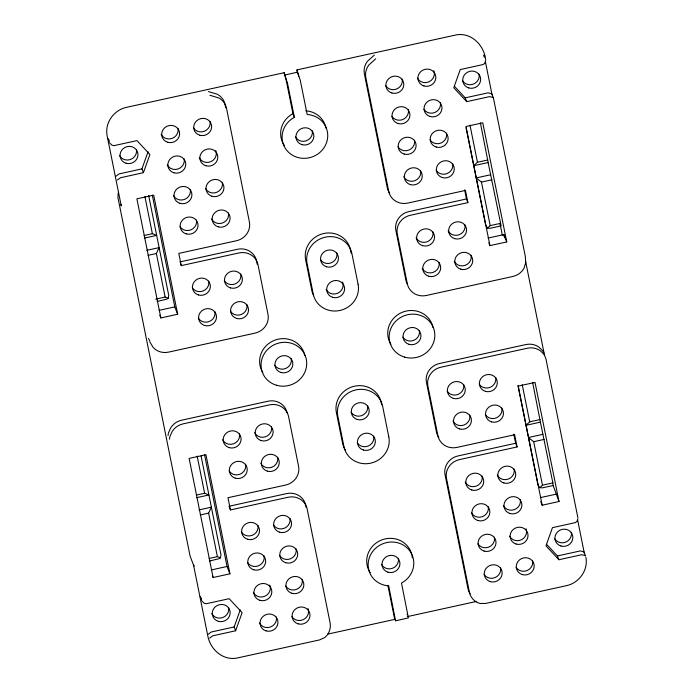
<?xml version="1.0" encoding="UTF-8"?>
<svg xmlns="http://www.w3.org/2000/svg" width="693" height="693" viewBox="0 0 693 693"><rect width="100%" height="100%" fill="white"/><g stroke="black" fill="none" stroke-linecap="round" stroke-linejoin="round"><path stroke-width="1.04" d="M168.035 435.516L168.399 433.082L170.608 428.023A16.415 15.549 -21.4 0 1 181.583 420.209L268.052 401.212A16.415 15.549 -21.4 0 1 287.136 412.959M169.473 439.189L169.837 436.755L172.055 431.696A16.415 15.549 -21.4 0 1 183.021 423.882L269.49 404.885A16.415 15.549 -21.4 0 1 288.583 416.632L298.57 466.259A16.415 15.549 -21.4 0 1 285.629 485.048L227.98 497.721L230.44 509.935L288.089 497.262A16.415 15.549 -21.4 0 1 307.172 509.017L330.076 622.773A16.415 15.549 -21.4 0 1 326.957 635.42L324.844 637.499L319.525 639.925L238.288 657.77C223.319 661.486 209.858 649.402 207.64 635.057L193.494 564.812L193.936 566.172L190.133 556.236L117.905 197.401L118.26 192.715M485.689 60.707L484.779 63.297L483.151 64.518L460.247 69.577L453.768 87.751L466.701 101.646L489.613 96.622L493.095 97.488M577.901 518.797L576.983 521.387L575.355 522.609L552.451 527.668L545.971 545.833L558.904 559.736L581.817 554.712L585.299 555.578M117.386 180.041L120.521 177.729L143.425 172.678L141.944 168.884L148.059 151.724M143.425 172.678L149.905 154.513L136.971 140.618L114.059 145.625L112.023 145.201L109.988 143.26M209.598 638.132L212.725 635.819L235.637 630.769L234.147 626.974L240.272 609.814M235.637 630.769L242.117 612.603L229.184 598.709L206.263 603.716L204.227 603.291L202.191 601.351M157.103 301.464L166.935 299.107L168.174 298.259L168.72 295.322L148.631 195.417M209.355 561.053L219.187 558.688L220.426 557.839L220.972 554.911L201.091 456.055M121.067 204.452L121.266 205.977L107.129 135.733C104.522 122.99 113.895 109.988 126.438 107.363L284.173 72.704L284.243 73.744M485.68 59.711C484.035 44.759 470.46 31.28 454.712 35.23L296.985 69.889L297.366 72.67M395.556 620.815L388.686 585.845A22.982 21.769 -21.4 0 1 370.227 555.535A22.982 21.769 -21.4 0 1 406.713 547.522A22.982 21.769 -21.4 0 1 401.498 583.03L408.402 617.913L395.556 620.815L394.456 618.078L387.881 585.308M168.174 298.259L165.142 297.046L156.375 253.525L159.13 247.6L146.777 250.32M220.426 557.839L217.394 556.626L208.628 513.115L211.382 507.189L199.03 509.901M284.598 75.078L297.444 72.185L300.26 80.241L307.19 114.51A22.982 21.769 -21.4 0 1 325.658 144.82A22.982 21.769 -21.4 0 1 289.163 152.832A22.982 21.769 -21.4 0 1 294.378 117.325L287.448 83.056L284.632 75M297.401 72.263L297.505 73.172M115.904 176.247L119.031 173.934L141.944 168.884M208.108 634.338L211.235 632.016L234.147 626.974M487.863 159.962L477.451 162.249L473.743 165.714L488.149 162.552L480.388 122.808M466.12 127.85L485.724 225.268L487.586 228.066L490.211 225.615L500.615 223.328L488.149 162.552M540.116 419.542L529.703 421.829L525.987 425.303L540.401 422.132L532.64 382.389M542.862 434.346L528.447 437.517L537.976 484.857L539.838 487.655L542.463 485.195L552.867 482.908L540.401 422.132M327.512 634.173L394.568 619.421L394.456 618.078M374.281 55.137L367.481 61.253A16.415 15.549 -21.4 0 0 364.371 73.9L387.266 187.656A16.415 15.549 -21.4 0 0 389.665 193.234M375.727 58.81L368.927 64.934A16.415 15.549 -21.4 0 0 365.809 77.573L388.704 191.337A16.415 15.549 -21.4 0 0 407.796 203.084L465.445 190.419L467.896 202.633L410.256 215.298A16.415 15.549 -21.4 0 0 397.314 234.087L407.302 283.714A16.415 15.549 -21.4 0 0 426.386 295.469L512.863 276.464A16.415 15.549 -21.4 0 0 523.83 268.659L525.71 262.751L525.32 256.453L493.511 98.415M454.435 86.261L465.211 97.852L488.123 92.827L491.606 93.685M144.057 235.507L152.382 233.68L156.679 235.386L144.326 238.106M490.609 174.766L476.195 177.936L481.453 182.094L490.211 225.615M148.051 255.353L156.375 253.525M481.453 182.094L491.857 179.808M179.825 261.945L237.465 249.272A16.415 15.549 -21.4 0 1 256.557 261.027L257.19 264.198M467.896 202.633L466.458 198.96L408.809 211.625A16.415 15.549 -21.4 0 0 395.876 230.414L405.864 280.041A16.415 15.549 -21.4 0 0 407.207 283.87M180.544 263.782L181.263 265.618L238.912 252.954A16.415 15.549 -21.4 0 1 257.995 264.7L267.983 314.327A16.415 15.549 -21.4 0 1 255.05 333.116L168.572 352.122A16.415 15.549 -21.4 0 1 155.527 349.584L153.222 347.496L149.957 342.125M155.769 299.107L165.142 297.046M500.615 223.328L500.909 225.918L490.107 228.283L487.586 228.066M159.026 310.351L174.792 306.895L177.668 314.241L160.854 317.94L159.78 315.185M488.106 238.046L503.863 234.581L506.748 241.935L489.934 245.625L488.851 242.871M196.31 495.088L204.634 493.26L208.931 494.975L196.569 497.687M585.871 557.267C588.478 570.01 579.105 583.012 566.562 585.637L485.36 603.482L479.807 603.447L477.113 602.425A16.415 15.549 -21.4 0 1 469.386 592.16L446.491 478.404A16.415 15.549 -21.4 0 1 459.433 459.615L517.082 446.95L515.635 443.269L457.986 455.942A16.415 15.549 -21.4 0 0 445.053 474.731L467.948 588.487A16.415 15.549 -21.4 0 0 470.157 593.788M200.303 514.942L208.628 513.115M528.447 437.517L533.705 441.684L544.109 439.397M209.061 558.463L217.394 556.626M540.739 501.533L542.186 505.214L559 501.515L553.161 485.507L542.359 487.863L539.838 487.655M211.278 569.941L227.044 566.476L229.92 573.83L213.106 577.52L212.387 575.684M540.349 497.626L556.115 494.17M546.638 544.351L557.423 555.942L580.327 550.918L583.818 551.775M407.38 616.614L476.585 601.42M208.446 91.58L217.325 94.248A16.415 15.549 -21.4 0 1 225.052 104.513L225.684 107.675M209.884 95.253L218.763 97.93A16.415 15.549 -21.4 0 1 226.49 108.186L249.393 221.951A16.415 15.549 -21.4 0 1 236.452 240.74L178.803 253.404L181.263 265.618M108.498 139.466L109.087 140.255M200.71 597.557L201.291 598.345M543.866 352.928L542.74 350.823L538.92 347.089A16.415 15.549 -21.4 0 0 525.866 344.56L439.397 363.556A16.415 15.549 -21.4 0 0 426.455 382.345L436.443 431.973A16.415 15.549 -21.4 0 0 438.842 437.552M296.985 69.889L298.813 76.343M284.173 72.704L285.776 78.084L292.94 113.643L294.378 117.325M148.51 338.453L149.922 341.311M491.883 94.127L493.373 97.921M465.211 97.852L466.701 101.646M500.909 225.918L500.008 223.389M584.095 552.217L585.585 556.011M557.423 555.942L558.904 559.736M108.039 138.565L109.52 142.368M230.44 509.935L229.002 506.254L286.651 493.589A16.415 15.549 -21.4 0 1 305.734 505.344L306.159 507.449M200.242 596.656L201.732 600.459M484.45 56.999L484.026 54.912L484.199 56.913M485.291 61.183L492.021 94.612M525.58 261.218L544.473 355.085M577.711 520.313L584.225 552.702M506.748 241.935L482.77 122.826L465.956 126.524L489.934 245.625M559 501.515L535.022 382.415L518.208 386.105L542.186 505.214M503.863 234.581L504.504 237.751M500.008 223.57L502.356 235.222M469.975 125.095L477.451 162.249M522.227 384.676L529.703 421.829M533.705 441.684L542.463 485.195M517.948 385.325L528.248 436.503M517.082 446.95L514.622 434.736L456.973 447.401A16.415 15.549 -21.4 0 1 437.881 435.646L427.893 386.018A16.415 15.549 -21.4 0 1 440.835 367.238L527.304 348.232A16.415 15.549 -21.4 0 1 540.358 350.762L544.178 354.504L545.911 358.757L577.893 517.801M464.613 189.795L466.458 198.96M513.79 434.113L515.635 443.269M351.117 253.118L350.476 249.956A22.982 21.769 -21.4 0 0 323.752 233.506A22.982 21.769 -21.4 0 0 305.639 259.806L311.789 290.35A22.982 21.769 -21.4 0 0 313.66 295.712M381.635 404.755L381.211 402.65A22.982 21.769 -21.4 0 0 354.495 386.2A22.982 21.769 -21.4 0 0 336.374 412.508L342.524 443.044A22.982 21.769 -21.4 0 0 345.348 450.052M177.668 314.241L153.699 195.14L136.885 198.83L160.854 317.94M229.92 573.83L205.951 454.721L189.137 458.42L213.106 577.52M152.304 195.166L174.792 306.895M204.556 454.747L227.044 566.476M144.906 196.526L152.382 233.68M197.158 456.107L204.634 493.26M407.103 614.345L407.189 614.83M552.867 482.908L553.161 485.507M571.318 532.285A9.026 8.55 -21.4 0 1 565.696 542.151A9.026 8.55 -21.4 0 1 554.807 538.911M479.106 74.194A9.026 8.55 -21.4 0 1 473.492 84.061A9.026 8.55 -21.4 0 1 462.595 80.821M228.629 607.588A9.026 8.55 -21.4 0 1 222.644 617.593A9.026 8.55 -21.4 0 1 211.755 613.565M136.417 149.497A9.026 8.55 -21.4 0 1 130.44 159.503A9.026 8.55 -21.4 0 1 119.542 155.475M284.546 145.66A22.982 21.769 -21.4 0 1 292.94 113.643M305.752 110.828A22.982 21.769 -21.4 0 1 325.953 128.127M412.058 555.942A22.982 21.769 -21.4 0 1 412.292 557.822M370.227 572.661A22.982 21.769 -21.4 0 1 380.977 540.254A22.982 21.769 -21.4 0 1 411.885 555.024M262.846 372.513A22.982 21.769 -21.4 0 1 274.315 340.376A22.982 21.769 -21.4 0 1 304.868 355.648M390.956 344.36A22.982 21.769 -21.4 0 1 402.425 312.231A22.982 21.769 -21.4 0 1 432.969 327.503M532.596 560.732A9.026 8.55 -21.4 0 1 526.975 570.599A9.026 8.55 -21.4 0 1 516.086 567.35M500.563 567.766A9.026 8.55 -21.4 0 1 494.949 577.633A9.026 8.55 -21.4 0 1 484.06 574.393M526.013 528.759A9.026 8.55 -21.4 0 1 521.197 539.908A9.026 8.55 -21.4 0 1 509.572 536.165M494.421 537.231A9.026 8.55 -21.4 0 1 488.808 547.098A9.026 8.55 -21.4 0 1 477.91 543.849M488.27 506.687A9.026 8.55 -21.4 0 1 482.293 516.701A9.026 8.55 -21.4 0 1 471.396 512.664M482.12 476.152A9.026 8.55 -21.4 0 1 476.143 486.157A9.026 8.55 -21.4 0 1 465.246 482.129M520.296 499.653A9.026 8.55 -21.4 0 1 514.319 509.658A9.026 8.55 -21.4 0 1 503.421 505.63M514.154 469.109A9.026 8.55 -21.4 0 1 508.168 479.123A9.026 8.55 -21.4 0 1 497.271 475.086M469.828 415.072A9.026 8.55 -21.4 0 1 463.851 425.078A9.026 8.55 -21.4 0 1 452.953 421.049M463.678 384.528A9.026 8.55 -21.4 0 1 458.064 394.404A9.026 8.55 -21.4 0 1 447.176 391.155M501.853 408.03A9.026 8.55 -21.4 0 1 496.24 417.905A9.026 8.55 -21.4 0 1 485.351 414.657M495.712 377.494A9.026 8.55 -21.4 0 1 490.098 387.361A9.026 8.55 -21.4 0 1 479.201 384.121M307.978 608.558A9.026 8.55 -21.4 0 1 303.508 619.542A9.026 8.55 -21.4 0 1 291.9 616.614M276.377 617.03A9.026 8.55 -21.4 0 1 270.4 627.035A9.026 8.55 -21.4 0 1 259.503 623.007M302.261 579.452A9.026 8.55 -21.4 0 1 296.647 589.319A9.026 8.55 -21.4 0 1 285.75 586.079M269.802 585.057A9.026 8.55 -21.4 0 1 264.986 596.205A9.026 8.55 -21.4 0 1 253.352 592.472M296.11 548.917A9.026 8.55 -21.4 0 1 290.497 558.783A9.026 8.55 -21.4 0 1 279.608 555.535M289.96 518.373A9.026 8.55 -21.4 0 1 284.347 528.248A9.026 8.55 -21.4 0 1 273.458 524.999M264.085 555.951A9.026 8.55 -21.4 0 1 258.472 565.817A9.026 8.55 -21.4 0 1 247.574 562.577M257.935 525.415A9.026 8.55 -21.4 0 1 252.321 535.282A9.026 8.55 -21.4 0 1 241.433 532.033M277.668 457.293A9.026 8.55 -21.4 0 1 271.691 467.307A9.026 8.55 -21.4 0 1 260.793 463.27M271.526 426.758A9.026 8.55 -21.4 0 1 265.54 436.763A9.026 8.55 -21.4 0 1 254.643 432.735M245.643 464.336A9.026 8.55 -21.4 0 1 240.029 474.203A9.026 8.55 -21.4 0 1 229.132 470.954M239.492 433.792A9.026 8.55 -21.4 0 1 233.515 443.806A9.026 8.55 -21.4 0 1 222.618 439.769M398.336 558.341A9.026 8.55 -21.4 0 1 392.359 568.347A9.026 8.55 -21.4 0 1 381.462 564.319M419.36 330.492A9.026 8.55 -21.4 0 1 413.747 340.358A9.026 8.55 -21.4 0 1 402.858 337.119M291.251 358.636A9.026 8.55 -21.4 0 1 285.637 368.511A9.026 8.55 -21.4 0 1 274.749 365.263M312.274 130.786A9.026 8.55 -21.4 0 1 306.297 140.8A9.026 8.55 -21.4 0 1 295.4 136.772M373.752 436.183A9.026 8.55 -21.4 0 1 368.139 446.049A9.026 8.55 -21.4 0 1 357.241 442.81M367.602 405.648A9.026 8.55 -21.4 0 1 361.989 415.514A9.026 8.55 -21.4 0 1 351.1 412.266M342.585 282.06A9.026 8.55 -21.4 0 1 337.76 293.2A9.026 8.55 -21.4 0 1 326.134 289.466M336.867 252.945A9.026 8.55 -21.4 0 1 331.254 262.82A9.026 8.55 -21.4 0 1 320.357 259.572M471.119 255.336A9.026 8.55 -21.4 0 1 465.142 265.35A9.026 8.55 -21.4 0 1 454.244 261.313M432.943 231.834A9.026 8.55 -21.4 0 1 426.966 241.84A9.026 8.55 -21.4 0 1 416.069 237.812M439.093 262.37A9.026 8.55 -21.4 0 1 433.108 272.384A9.026 8.55 -21.4 0 1 422.219 268.356M464.968 224.801A9.026 8.55 -21.4 0 1 458.991 234.806A9.026 8.55 -21.4 0 1 448.094 230.778M420.651 170.755A9.026 8.55 -21.4 0 1 414.665 180.769A9.026 8.55 -21.4 0 1 403.776 176.732M414.501 140.22A9.026 8.55 -21.4 0 1 408.887 150.086A9.026 8.55 -21.4 0 1 397.999 146.838M440.384 102.642A9.026 8.55 -21.4 0 1 434.771 112.509A9.026 8.55 -21.4 0 1 423.873 109.269M408.359 109.676A9.026 8.55 -21.4 0 1 402.746 119.551A9.026 8.55 -21.4 0 1 391.848 116.303M433.809 70.669A9.026 8.55 -21.4 0 1 428.984 81.817A9.026 8.55 -21.4 0 1 417.359 78.075M402.209 79.141A9.026 8.55 -21.4 0 1 396.595 89.007A9.026 8.55 -21.4 0 1 385.706 85.759M452.676 163.721A9.026 8.55 -21.4 0 1 447.063 173.588A9.026 8.55 -21.4 0 1 436.174 170.339M446.535 133.177A9.026 8.55 -21.4 0 1 440.913 143.053A9.026 8.55 -21.4 0 1 430.024 139.804M246.933 304.599A9.026 8.55 -21.4 0 1 241.32 314.466A9.026 8.55 -21.4 0 1 230.422 311.226M240.783 274.056A9.026 8.55 -21.4 0 1 235.17 283.931A9.026 8.55 -21.4 0 1 224.281 280.682M214.908 311.633A9.026 8.55 -21.4 0 1 209.295 321.509A9.026 8.55 -21.4 0 1 198.397 318.26M208.758 281.098A9.026 8.55 -21.4 0 1 203.144 290.965A9.026 8.55 -21.4 0 1 192.256 287.725M228.491 212.985A9.026 8.55 -21.4 0 1 222.505 222.99A9.026 8.55 -21.4 0 1 211.616 218.962M222.34 182.441A9.026 8.55 -21.4 0 1 216.363 192.455A9.026 8.55 -21.4 0 1 205.466 188.418M215.766 150.468A9.026 8.55 -21.4 0 1 210.949 161.616A9.026 8.55 -21.4 0 1 199.315 157.883M184.173 158.94A9.026 8.55 -21.4 0 1 178.188 168.945A9.026 8.55 -21.4 0 1 167.29 164.917M210.048 121.362A9.026 8.55 -21.4 0 1 204.435 131.237A9.026 8.55 -21.4 0 1 193.546 127.988M178.023 128.404A9.026 8.55 -21.4 0 1 172.037 138.409A9.026 8.55 -21.4 0 1 161.148 134.381M196.465 220.019A9.026 8.55 -21.4 0 1 190.852 229.885A9.026 8.55 -21.4 0 1 179.955 226.646M190.315 189.475A9.026 8.55 -21.4 0 1 184.338 199.489A9.026 8.55 -21.4 0 1 173.441 195.461M358.064 284.173L351.914 253.629A22.982 21.769 -21.4 0 0 325.199 237.179A22.982 21.769 -21.4 0 0 307.077 263.487L313.227 294.023A22.982 21.769 -21.4 0 0 339.951 310.473A22.982 21.769 -21.4 0 0 358.064 284.173M388.799 436.867L382.657 406.332A22.982 21.769 -21.4 0 0 355.933 389.873A22.982 21.769 -21.4 0 0 337.82 416.181L343.962 446.716A22.982 21.769 -21.4 0 0 370.686 463.175A22.982 21.769 -21.4 0 0 388.799 436.867M560.958 546.015A9.026 8.55 -21.4 0 0 572.704 535.836A9.026 8.55 -21.4 0 0 558.03 531.47A9.026 8.55 -21.4 0 0 560.958 546.015M404.513 357.077A22.982 21.769 -21.4 0 0 434.416 331.176A22.982 21.769 -21.4 0 0 397.054 320.053A22.982 21.769 -21.4 0 0 404.513 357.077M409.052 344.343A9.026 8.55 -21.4 0 0 420.798 334.165A9.026 8.55 -21.4 0 0 406.124 329.799A9.026 8.55 -21.4 0 0 409.052 344.343M363.444 450.034A9.026 8.55 -21.4 0 0 375.19 439.856A9.026 8.55 -21.4 0 0 360.516 435.49A9.026 8.55 -21.4 0 0 363.444 450.034M357.293 419.499A9.026 8.55 -21.4 0 0 369.04 409.32A9.026 8.55 -21.4 0 0 354.366 404.946A9.026 8.55 -21.4 0 0 357.293 419.499M332.709 297.34A9.026 8.55 -21.4 0 0 344.456 287.162A9.026 8.55 -21.4 0 0 329.781 282.796A9.026 8.55 -21.4 0 0 332.709 297.34M326.559 266.796A9.026 8.55 -21.4 0 0 338.305 256.627A9.026 8.55 -21.4 0 0 323.631 252.252A9.026 8.55 -21.4 0 0 326.559 266.796M276.403 385.23A22.982 21.769 -21.4 0 0 306.306 359.32A22.982 21.769 -21.4 0 0 268.953 348.198A22.982 21.769 -21.4 0 0 276.403 385.23M280.951 372.488A9.026 8.55 -21.4 0 0 292.697 362.318A9.026 8.55 -21.4 0 0 278.023 357.943A9.026 8.55 -21.4 0 0 280.951 372.488M460.81 269.187A9.026 8.55 -21.4 0 0 472.557 259.009A9.026 8.55 -21.4 0 0 457.882 254.643A9.026 8.55 -21.4 0 0 460.81 269.187M428.785 276.23A9.026 8.55 -21.4 0 0 440.531 266.051A9.026 8.55 -21.4 0 0 425.857 261.677A9.026 8.55 -21.4 0 0 428.785 276.23M454.669 238.652A9.026 8.55 -21.4 0 0 466.415 228.473A9.026 8.55 -21.4 0 0 451.741 224.099A9.026 8.55 -21.4 0 0 454.669 238.652M422.643 245.686A9.026 8.55 -21.4 0 0 434.39 235.507A9.026 8.55 -21.4 0 0 419.715 231.141A9.026 8.55 -21.4 0 0 422.643 245.686M442.368 177.573A9.026 8.55 -21.4 0 0 454.114 167.394A9.026 8.55 -21.4 0 0 439.44 163.028A9.026 8.55 -21.4 0 0 442.368 177.573M410.343 184.607A9.026 8.55 -21.4 0 0 422.089 174.428A9.026 8.55 -21.4 0 0 407.415 170.062A9.026 8.55 -21.4 0 0 410.343 184.607M436.226 147.029A9.026 8.55 -21.4 0 0 447.973 136.859A9.026 8.55 -21.4 0 0 433.298 132.484A9.026 8.55 -21.4 0 0 436.226 147.029M404.201 154.071A9.026 8.55 -21.4 0 0 415.947 143.893A9.026 8.55 -21.4 0 0 401.273 139.518A9.026 8.55 -21.4 0 0 404.201 154.071M430.076 116.493A9.026 8.55 -21.4 0 0 441.822 106.315A9.026 8.55 -21.4 0 0 427.148 101.949A9.026 8.55 -21.4 0 0 430.076 116.493M398.051 123.527A9.026 8.55 -21.4 0 0 409.797 113.349A9.026 8.55 -21.4 0 0 395.123 108.983A9.026 8.55 -21.4 0 0 398.051 123.527M423.925 85.949A9.026 8.55 -21.4 0 0 435.68 75.78A9.026 8.55 -21.4 0 0 420.998 71.405A9.026 8.55 -21.4 0 0 423.925 85.949M391.9 92.992A9.026 8.55 -21.4 0 0 403.647 82.813A9.026 8.55 -21.4 0 0 388.972 78.448A9.026 8.55 -21.4 0 0 391.9 92.992M522.288 574.584A9.026 8.55 -21.4 0 0 534.034 564.405A9.026 8.55 -21.4 0 0 519.36 560.031A9.026 8.55 -21.4 0 0 522.288 574.584M490.263 581.618A9.026 8.55 -21.4 0 0 502.009 571.439A9.026 8.55 -21.4 0 0 487.335 567.073A9.026 8.55 -21.4 0 0 490.263 581.618M516.138 544.04A9.026 8.55 -21.4 0 0 527.884 533.87A9.026 8.55 -21.4 0 0 513.21 529.495A9.026 8.55 -21.4 0 0 516.138 544.04M484.112 551.082A9.026 8.55 -21.4 0 0 495.859 540.904A9.026 8.55 -21.4 0 0 481.185 536.529A9.026 8.55 -21.4 0 0 484.112 551.082M509.987 513.504A9.026 8.55 -21.4 0 0 521.742 503.326A9.026 8.55 -21.4 0 0 507.059 498.96A9.026 8.55 -21.4 0 0 509.987 513.504M477.962 520.538A9.026 8.55 -21.4 0 0 489.708 510.36A9.026 8.55 -21.4 0 0 475.034 505.994A9.026 8.55 -21.4 0 0 477.962 520.538M503.846 482.96A9.026 8.55 -21.4 0 0 515.592 472.791A9.026 8.55 -21.4 0 0 500.918 468.416A9.026 8.55 -21.4 0 0 503.846 482.96M471.82 490.003A9.026 8.55 -21.4 0 0 483.567 479.825A9.026 8.55 -21.4 0 0 468.892 475.459A9.026 8.55 -21.4 0 0 471.82 490.003M491.554 421.881A9.026 8.55 -21.4 0 0 503.3 411.711A9.026 8.55 -21.4 0 0 488.626 407.337A9.026 8.55 -21.4 0 0 491.554 421.881M459.52 428.924A9.026 8.55 -21.4 0 0 471.266 418.745A9.026 8.55 -21.4 0 0 456.592 414.379A9.026 8.55 -21.4 0 0 459.52 428.924M485.403 391.346A9.026 8.55 -21.4 0 0 497.15 381.167A9.026 8.55 -21.4 0 0 482.475 376.801A9.026 8.55 -21.4 0 0 485.403 391.346M453.378 398.38A9.026 8.55 -21.4 0 0 465.124 388.21A9.026 8.55 -21.4 0 0 450.45 383.835A9.026 8.55 -21.4 0 0 453.378 398.38M236.625 318.451A9.026 8.55 -21.4 0 0 248.371 308.272A9.026 8.55 -21.4 0 0 233.697 303.906A9.026 8.55 -21.4 0 0 236.625 318.451M204.6 325.485A9.026 8.55 -21.4 0 0 216.346 315.315A9.026 8.55 -21.4 0 0 201.672 310.94A9.026 8.55 -21.4 0 0 204.6 325.485M230.483 287.907A9.026 8.55 -21.4 0 0 242.229 277.737A9.026 8.55 -21.4 0 0 227.555 273.363A9.026 8.55 -21.4 0 0 230.483 287.907M198.449 294.949A9.026 8.55 -21.4 0 0 210.196 284.771A9.026 8.55 -21.4 0 0 195.521 280.405A9.026 8.55 -21.4 0 0 198.449 294.949M218.182 226.836A9.026 8.55 -21.4 0 0 229.929 216.658A9.026 8.55 -21.4 0 0 215.254 212.283A9.026 8.55 -21.4 0 0 218.182 226.836M186.157 233.87A9.026 8.55 -21.4 0 0 197.903 223.692A9.026 8.55 -21.4 0 0 183.229 219.326A9.026 8.55 -21.4 0 0 186.157 233.87M212.041 196.292A9.026 8.55 -21.4 0 0 223.787 186.114A9.026 8.55 -21.4 0 0 209.113 181.748A9.026 8.55 -21.4 0 0 212.041 196.292M180.007 203.335A9.026 8.55 -21.4 0 0 191.762 193.156A9.026 8.55 -21.4 0 0 177.079 188.782A9.026 8.55 -21.4 0 0 180.007 203.335M205.89 165.757A9.026 8.55 -21.4 0 0 217.637 155.578A9.026 8.55 -21.4 0 0 202.962 151.204A9.026 8.55 -21.4 0 0 205.89 165.757M173.865 172.791A9.026 8.55 -21.4 0 0 185.611 162.612A9.026 8.55 -21.4 0 0 170.937 158.247A9.026 8.55 -21.4 0 0 173.865 172.791M199.74 135.213A9.026 8.55 -21.4 0 0 211.486 125.035A9.026 8.55 -21.4 0 0 196.812 120.669A9.026 8.55 -21.4 0 0 199.74 135.213M167.715 142.256A9.026 8.55 -21.4 0 0 179.461 132.077A9.026 8.55 -21.4 0 0 164.787 127.703A9.026 8.55 -21.4 0 0 167.715 142.256M298.103 623.847A9.026 8.55 -21.4 0 0 309.849 613.669A9.026 8.55 -21.4 0 0 295.175 609.294A9.026 8.55 -21.4 0 0 298.103 623.847M266.069 630.881A9.026 8.55 -21.4 0 0 277.815 620.703A9.026 8.55 -21.4 0 0 263.141 616.337A9.026 8.55 -21.4 0 0 266.069 630.881M291.952 593.303A9.026 8.55 -21.4 0 0 303.699 583.125A9.026 8.55 -21.4 0 0 289.024 578.759A9.026 8.55 -21.4 0 0 291.952 593.303M259.927 600.337A9.026 8.55 -21.4 0 0 271.673 590.167A9.026 8.55 -21.4 0 0 256.999 585.793A9.026 8.55 -21.4 0 0 259.927 600.337M285.802 562.768A9.026 8.55 -21.4 0 0 297.548 552.59A9.026 8.55 -21.4 0 0 282.874 548.215A9.026 8.55 -21.4 0 0 285.802 562.768M253.777 569.802A9.026 8.55 -21.4 0 0 265.523 559.623A9.026 8.55 -21.4 0 0 250.849 555.258A9.026 8.55 -21.4 0 0 253.777 569.802M279.66 532.224A9.026 8.55 -21.4 0 0 291.406 522.046A9.026 8.55 -21.4 0 0 276.732 517.68A9.026 8.55 -21.4 0 0 279.66 532.224M247.626 539.267A9.026 8.55 -21.4 0 0 259.381 529.088A9.026 8.55 -21.4 0 0 244.698 524.714A9.026 8.55 -21.4 0 0 247.626 539.267M267.359 471.145A9.026 8.55 -21.4 0 0 279.106 460.975A9.026 8.55 -21.4 0 0 264.431 456.6A9.026 8.55 -21.4 0 0 267.359 471.145M235.334 478.187A9.026 8.55 -21.4 0 0 247.08 468.009A9.026 8.55 -21.4 0 0 232.406 463.634A9.026 8.55 -21.4 0 0 235.334 478.187M261.218 440.609A9.026 8.55 -21.4 0 0 272.964 430.431A9.026 8.55 -21.4 0 0 258.29 426.065A9.026 8.55 -21.4 0 0 261.218 440.609M229.192 447.643A9.026 8.55 -21.4 0 0 240.939 437.465A9.026 8.55 -21.4 0 0 226.264 433.099A9.026 8.55 -21.4 0 0 229.192 447.643M301.966 144.638A9.026 8.55 -21.4 0 0 313.721 134.468A9.026 8.55 -21.4 0 0 299.038 130.093A9.026 8.55 -21.4 0 0 301.966 144.638M388.028 572.193A9.026 8.55 -21.4 0 0 399.774 562.014A9.026 8.55 -21.4 0 0 385.1 557.648A9.026 8.55 -21.4 0 0 388.028 572.193M126.065 163.227A9.026 8.55 -21.4 0 0 137.812 153.049A9.026 8.55 -21.4 0 0 123.137 148.674A9.026 8.55 -21.4 0 0 126.065 163.227M218.278 621.309A9.026 8.55 -21.4 0 0 230.024 611.139A9.026 8.55 -21.4 0 0 215.35 606.765A9.026 8.55 -21.4 0 0 218.278 621.309M468.754 87.924A9.026 8.55 -21.4 0 0 480.5 77.746A9.026 8.55 -21.4 0 0 465.826 73.38A9.026 8.55 -21.4 0 0 468.754 87.924"/></g></svg>
